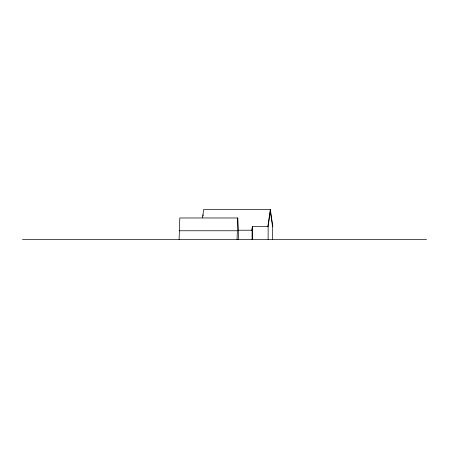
<?xml version="1.0" encoding="UTF-8"?>
<svg xmlns="http://www.w3.org/2000/svg" width="449" height="449" viewBox="0 0 449 449"><rect width="100%" height="100%" fill="white"/><g stroke="black" fill="none" stroke-linecap="round" stroke-linejoin="round"><path stroke-width="0.67" d="M179.112 239.598L179.796 217.973L237.746 217.973L238.447 230.764L238.447 239.598M237.061 239.598L237.746 217.973M202.477 217.731L203.694 209.408L270.332 209.402L272.829 226.498L272.296 226.498M203.01 216.098L203.206 214.757M251.788 230.225L252.332 226.498L268.132 226.498L270.337 211.389L272.549 226.498L272.549 239.598M252.085 239.598L252.085 230.225L252.63 226.498L252.63 239.598M267.829 226.498L270.332 209.402M238.116 230.225L252.085 230.225M179.112 230.764L237.061 230.764M22.45 239.598L426.55 239.598M268.132 226.498L268.132 239.598"/></g></svg>
